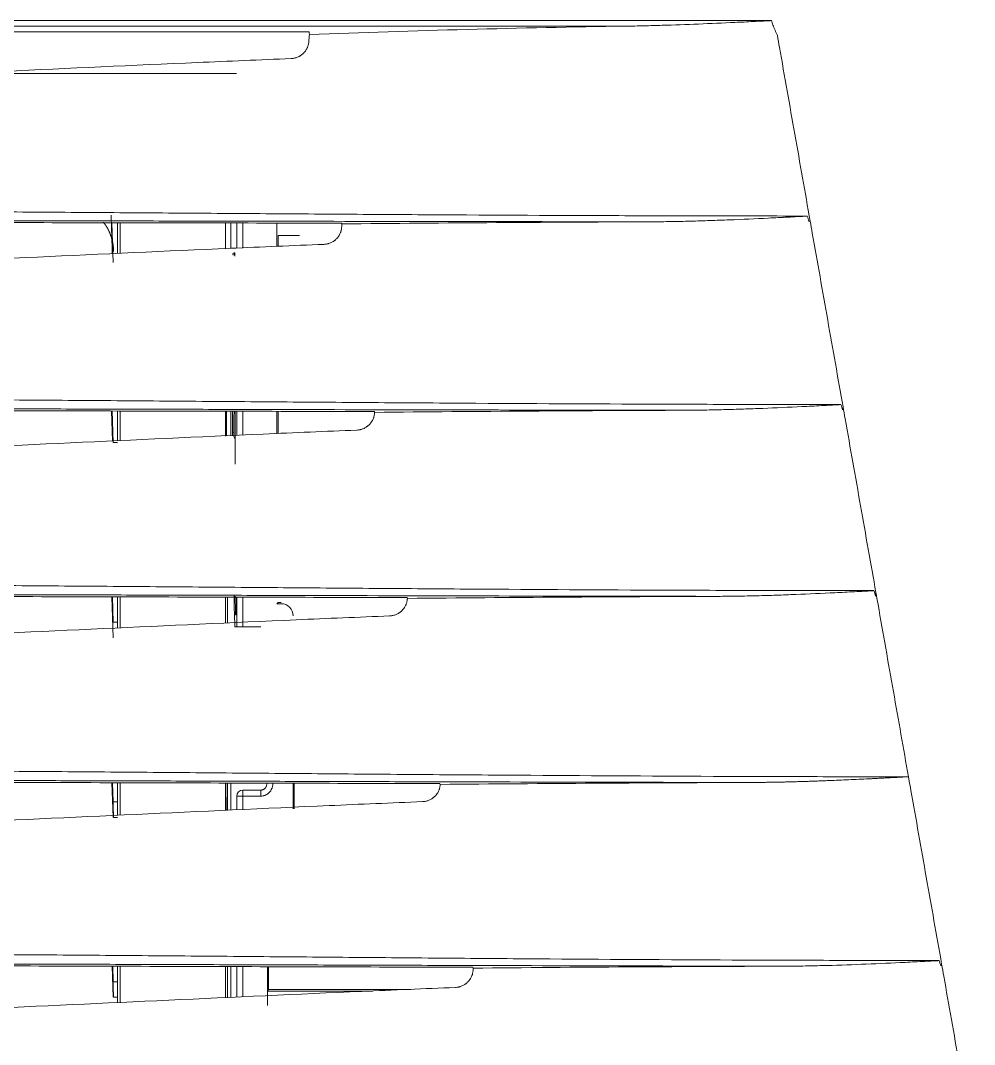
# Model space of a CAD drawing. Header units: inches. Extents: x 3778 to 56227, y -16914 to 35091.
# Drawn here: x 47542.5 to 47622.4, y -10890.2 to -10804.4 of the extents above; entities that cross this region are included whole.
import ezdxf

# ---------------------------------------------------------------- set-up
doc = ezdxf.new("R2010")
doc.units = ezdxf.units.IN
doc.header["$LTSCALE"] = 100
doc.header["$MEASUREMENT"] = 0
doc.layers.add('2-con', color=2, linetype='Continuous')
doc.layers.add('mark-B', color=2, linetype='Continuous', lineweight=20)

# ---------------------------------------------------------------- blocks, each defined once
blk = doc.blocks.new('무풍1way 일반')
at = {"layer": 'mark-B'}
for p, q in [((-434.092, -166.321), (-434.092, -163.068)), ((-434.092, -166.321), (-434.092, -163.068)), ((-432.025, -163.785), (-432.025, -166.327)), ((-432.025, -163.785), (-432.025, -166.327)), ((-431.523, -166.328), (-431.523, -163.763)), ((-431.523, -166.328), (-431.523, -163.763)), ((-431.019, -163.741), (-431.019, -166.331)), ((-431.019, -163.741), (-431.019, -166.331)), ((-430.74, -163.726), (-430.74, -166.33)), ((-430.74, -163.726), (-430.74, -166.33)), ((-430.593, -163.719), (-430.593, -166.33)), ((-421.772, -166.355), (-421.772, -163.327)), ((-421.553, -166.358), (-421.553, -163.317)), ((-421.553, -163.758), (-421.192, -163.758)), ((-421.087, -166.359), (-421.165, -163.757)), ((-434.185, -164.416), (-446.111, -164.416)), ((-434.185, -164.416), (-446.111, -164.416)), ((-437.572, -164.272), (-442.904, -164.272)), ((-437.572, -164.272), (-442.904, -164.272)), ((-434.113, -164.272), (-437.572, -164.272)), ((-434.113, -164.272), (-437.572, -164.272)), ((-434.185, -164.416), (-434.113, -164.272)), ((-434.185, -164.416), (-434.113, -164.272)), ((-434.185, -164.416), (-434.185, -166.321)), ((-434.185, -164.416), (-434.185, -166.321)), ((-421.553, -165.062), (-421.178, -165.062)), ((-421.139, -166.359), (-421.178, -165.062)), ((-421.772, -181.73), (-421.772, -179.011)), ((-421.553, -178.82), (-421.192, -178.82)), ((-421.553, -181.731), (-421.553, -179.003)), ((-421.077, -181.734), (-421.165, -178.819)), ((-436.341, -179.559), (-436.341, -181.693)), ((-436.341, -179.559), (-436.341, -181.693)), ((-436.249, -179.559), (-436.249, -181.693)), ((-436.249, -179.559), (-436.249, -181.693)), ((-432.025, -179.472), (-432.025, -180.616)), ((-432.025, -179.472), (-432.025, -180.616)), ((-431.523, -180.616), (-431.523, -179.45)), ((-431.523, -180.616), (-431.523, -179.45)), ((-431.019, -179.428), (-431.019, -181.707)), ((-431.019, -179.428), (-431.019, -181.707)), ((-430.74, -179.415), (-430.74, -181.708)), ((-430.74, -179.415), (-430.74, -181.708)), ((-430.604, -181.708), (-430.644, -179.411)), ((-430.604, -181.708), (-430.644, -179.411)), ((-430.593, -179.407), (-430.593, -181.707)), ((-421.553, -180.124), (-421.178, -180.124)), ((-421.13, -181.733), (-421.178, -180.124)), ((-432.025, -180.616), (-433.538, -180.616)), ((-432.025, -180.616), (-433.538, -180.616)), ((-431.523, -180.616), (-432.025, -180.616)), ((-431.523, -180.616), (-432.025, -180.616)), ((-433.538, -181.114), (-432.025, -181.114)), ((-433.538, -181.114), (-432.025, -181.114)), ((-421.062, -197.307), (-421.165, -193.881)), ((-421.772, -197.303), (-421.772, -194.7)), ((-421.553, -197.305), (-421.553, -194.69)), ((-433.538, -194.784), (-432.025, -194.784)), ((-433.538, -194.784), (-432.025, -194.784)), ((-431.523, -194.784), (-432.025, -194.784)), ((-432.025, -194.784), (-432.025, -197.28)), ((-431.523, -194.784), (-432.025, -194.784)), ((-432.025, -194.784), (-432.025, -197.28)), ((-431.523, -194.784), (-431.391, -194.784)), ((-431.523, -197.282), (-431.523, -194.784)), ((-431.523, -194.784), (-431.391, -194.784)), ((-431.523, -196.894), (-431.523, -194.784)), ((-430.74, -195.102), (-430.74, -197.283)), ((-430.74, -195.102), (-430.74, -197.283)), ((-430.593, -195.094), (-430.593, -197.283)), ((-421.553, -195.186), (-421.178, -195.186)), ((-421.114, -197.306), (-421.178, -195.186)), ((-431.439, -195.814), (-431.485, -195.814)), ((-431.439, -195.814), (-431.485, -195.814)), ((-434.896, -196.734), (-435.245, -196.734)), ((-434.896, -196.734), (-435.245, -196.734)), ((-435.245, -196.827), (-434.988, -196.827)), ((-435.245, -196.827), (-434.988, -196.827)), ((-434.988, -196.827), (-434.896, -196.734)), ((-434.988, -196.827), (-434.896, -196.734)), ((-431.392, -208.434), (-431.392, -212.858)), ((-431.392, -208.434), (-431.392, -212.858)), ((-434.988, -210.98), (-434.988, -212.85)), ((-434.988, -210.98), (-434.988, -212.85)), ((-434.896, -212.851), (-434.896, -210.976)), ((-434.896, -212.851), (-434.896, -210.976)), ((-432.025, -210.848), (-432.025, -212.857)), ((-432.025, -210.848), (-432.025, -212.857)), ((-431.523, -212.857), (-431.523, -210.825)), ((-431.523, -212.857), (-431.523, -210.825)), ((-431.403, -212.858), (-431.403, -210.819)), ((-431.403, -212.858), (-431.403, -210.819)), ((-431.16, -212.858), (-431.16, -210.808)), ((-431.16, -212.858), (-431.16, -210.808)), ((-431.019, -210.802), (-431.019, -212.857)), ((-431.019, -210.802), (-431.019, -212.857)), ((-430.68, -210.788), (-430.664, -212.859)), ((-430.68, -210.788), (-430.664, -212.859)), ((-430.596, -212.859), (-430.631, -210.785)), ((-430.596, -212.859), (-430.631, -210.785)), ((-430.593, -210.782), (-430.593, -212.857)), ((-421.772, -212.876), (-421.772, -210.387)), ((-421.553, -210.248), (-421.178, -210.248)), ((-421.553, -212.877), (-421.553, -210.377)), ((-421.099, -212.879), (-421.178, -210.248)), ((-421.046, -212.879), (-421.122, -210.359)), ((-431.249, -211.11), (-431.247, -211.067)), ((-431.249, -211.11), (-431.247, -211.067)), ((-421.077, -228.648), (-421.178, -225.31)), ((-431.357, -226.136), (-431.301, -226.138)), ((-431.357, -226.136), (-431.301, -226.138)), ((-431.019, -226.489), (-431.019, -228.632)), ((-431.019, -226.489), (-431.019, -228.632)), ((-430.593, -226.468), (-430.593, -228.632)), ((-421.772, -228.647), (-421.772, -226.074)), ((-421.553, -228.648), (-421.553, -226.065)), ((-434.988, -226.667), (-434.988, -227.57)), ((-434.988, -226.667), (-434.988, -227.57)), ((-434.896, -228.626), (-434.896, -226.663)), ((-434.896, -228.626), (-434.896, -226.663)), ((-432.025, -226.534), (-432.025, -228.63)), ((-432.025, -226.534), (-432.025, -228.63)), ((-431.523, -228.632), (-431.523, -226.512)), ((-431.523, -228.632), (-431.523, -226.512)), ((-434.988, -227.57), (-436.782, -227.57)), ((-434.988, -227.57), (-436.782, -227.57)), ((-237.754, -241.15), (-431.52, -241.15)), ((-237.754, -241.15), (-431.52, -241.15)), ((-464.101, -245.122), (464.101, -245.122)), ((-235.038, -244.655), (-437.6, -244.655)), ((476.318, -245.597), (-476.318, -245.597))]:
    blk.add_line(p, q, dxfattribs=at)
blk.add_arc((-431.749, -211.067), 0.502, 355.11295, 0, dxfattribs=at)
blk.add_arc((-431.749, -211.067), 0.502, 355.11295, 0, dxfattribs=at)
for centre, major_axis, ratio, start_param, end_param in [((-421.165, -163.758), (0, -1.506), 0.017455, 4.712389, 5.759587), ((-421.165, -178.82), (0, -1.506), 0.017455, 4.712389, 5.759587), ((-433.538, -180.616), (0, -0.502), 0.000394, 4.712389, 6.153043), ((-433.538, -180.616), (0, -0.502), 0.000394, 4.712389, 6.153043), ((-432.025, -180.616), (-0.498, -0.066), 0.991395, 1.439291, 3.007874), ((-432.025, -180.616), (0, -0.502), 0.000394, 4.712389, 6.153043), ((-432.025, -180.616), (-0.498, -0.066), 0.991395, 1.439291, 3.007874), ((-432.025, -180.616), (0, -0.502), 0.000394, 4.712389, 6.153043), ((-431.391, -200.117), (0, -5.333), 0.017455, 2.094397, 3.141593), ((-431.391, -200.117), (0, -5.333), 0.017455, 2.094397, 3.141593), ((-431.941, -195.814), (0, 0.502), 0.999848, 4.513439, 4.712389), ((-431.941, -195.814), (0, 0.502), 0.999848, 4.512039, 4.712389), ((-431.78, -210.805), (0.502, -0.011), 0.771631, 0.027441, 0.703995), ((-431.78, -210.805), (0.502, -0.011), 0.771631, 0.027441, 0.703995), ((-431.802, -226.138), (0.022, 0.502), 0.999847, 4.756101, 5.268599), ((-431.802, -226.138), (0.022, 0.502), 0.999847, 4.756101, 5.268599), ((-431.204, -223.568), (0, -2.51), 0.017455, 5.971743, 6.283173), ((-431.204, -223.568), (0, -2.51), 0.017455, 5.971743, 6.283173), ((-431.705, -226.079), (0, 0.502), 0.999847, 4.71202, 4.88781), ((-431.705, -226.079), (0, 0.502), 0.999847, 4.71202, 4.88781)]:
    blk.add_ellipse(centre, major_axis=major_axis, ratio=ratio, start_param=start_param, end_param=end_param, dxfattribs=at)
for points, knots in [([(-493.329, -150.966), (-492.899, -153.393), (-492.041, -158.246), (-491.183, -163.099), (-490.753, -165.526)], [0, 0, 0, 0, 0.5, 1, 1, 1, 1]), ([(-360.94, -161.509), (-366.372, -161.509), (-377.234, -161.635), (-393.482, -162.106), (-409.68, -162.765), (-425.847, -163.518), (-439.229, -164.14), (-447.234, -164.478), (-449.843, -164.583)], [0, 0, 0, 0, 0.182374, 0.364749, 0.547123, 0.729498, 0.911872, 1, 1, 1, 1]), ([(-451.32, -165.979), (-451.313, -165.888), (-451.297, -165.797), (-451.267, -165.686), (-451.26, -165.664), (-451.246, -165.62), (-451.239, -165.598), (-451.215, -165.533), (-451.178, -165.449), (-451.124, -165.348), (-451.087, -165.29), (-451.061, -165.251), (-451.048, -165.232), (-450.979, -165.138), (-450.917, -165.069), (-450.816, -164.974), (-450.764, -164.928), (-450.708, -164.886), (-450.67, -164.859), (-450.65, -164.846), (-450.552, -164.782), (-450.47, -164.739), (-450.342, -164.685), (-450.298, -164.669), (-450.231, -164.648), (-450.209, -164.641), (-450.163, -164.629), (-450.141, -164.624), (-450.027, -164.598), (-449.936, -164.586), (-449.843, -164.583)], [0, 0, 0, 0, 0.125, 0.125, 0.15625, 0.15625, 0.1875, 0.1875, 0.25, 0.3125, 0.34375, 0.34375, 0.375, 0.375, 0.5, 0.5, 0.5625, 0.59375, 0.59375, 0.625, 0.625, 0.75, 0.75, 0.8125, 0.8125, 0.84375, 0.84375, 0.875, 0.875, 1, 1, 1, 1]), ([(-490.37, -166.839), (-490.37, -166.839), (-490.369, -166.839), (-490.369, -166.838), (-490.369, -166.838), (-490.368, -166.838), (-490.368, -166.838), (-490.366, -166.837), (-490.365, -166.837), (-490.362, -166.836), (-490.36, -166.836), (-490.353, -166.835), (-490.349, -166.835), (-490.337, -166.833), (-490.328, -166.833), (-490.303, -166.831), (-490.286, -166.829), (-490.235, -166.826), (-490.201, -166.824), (-490.099, -166.818), (-490.031, -166.814), (-489.827, -166.803), (-489.691, -166.796), (-489.284, -166.774), (-489.012, -166.76), (-488.197, -166.717), (-487.653, -166.69), (-486.022, -166.611), (-484.935, -166.562), (-482.761, -166.476), (-481.673, -166.439), (-480.042, -166.398), (-479.498, -166.387), (-478.411, -166.37), (-477.867, -166.364), (-477.323, -166.362)], [0, 0, 0, 0, 0.000061, 0.000061, 0.000122, 0.000122, 0.000244, 0.000244, 0.000488, 0.000488, 0.000977, 0.000977, 0.001953, 0.001953, 0.003906, 0.003906, 0.007813, 0.007813, 0.015625, 0.015625, 0.03125, 0.03125, 0.0625, 0.0625, 0.125, 0.125, 0.25, 0.25, 0.5, 0.5, 0.75, 0.75, 0.875, 0.875, 1, 1, 1, 1]), ([(-451.336, -166.203), (-455.657, -166.241), (-459.982, -166.274), (-466.479, -166.314), (-468.646, -166.326), (-472.982, -166.346), (-475.152, -166.355), (-477.323, -166.362)], [0, 0, 0, 0, 0.5, 0.5, 0.75, 0.75, 1, 1, 1, 1]), ([(-477.323, -166.362), (-472.427, -166.369), (-467.533, -166.379), (-457.746, -166.403), (-452.853, -166.417), (-445.516, -166.439), (-443.07, -166.447), (-438.178, -166.463), (-435.732, -166.471), (-430.841, -166.487), (-425.95, -166.503), (-418.612, -166.526), (-411.274, -166.548), (-406.381, -166.561), (-401.488, -166.574), (-399.041, -166.58), (-394.147, -166.591), (-391.7, -166.596), (-384.358, -166.611), (-379.463, -166.618), (-372.12, -166.626), (-369.672, -166.628), (-364.775, -166.63), (-362.327, -166.631), (-359.878, -166.631)], [0, 0, 0, 0, 0.125, 0.125, 0.25, 0.25, 0.3125, 0.3125, 0.375, 0.375, 0.4375, 0.5, 0.5625, 0.625, 0.625, 0.6875, 0.6875, 0.75, 0.75, 0.875, 0.875, 0.9375, 0.9375, 1, 1, 1, 1]), ([(-451.316, -166.271), (-447.514, -166.281), (-443.713, -166.292), (-436.112, -166.315), (-432.311, -166.326), (-424.71, -166.349), (-420.909, -166.36), (-413.307, -166.382), (-409.505, -166.392), (-401.902, -166.411), (-398.1, -166.42), (-390.495, -166.436), (-386.692, -166.442), (-379.086, -166.453), (-375.282, -166.458), (-367.674, -166.464), (-363.87, -166.465), (-360.065, -166.465)], [0, 0, 0, 0, 0.125, 0.125, 0.25, 0.25, 0.375, 0.375, 0.5, 0.5, 0.625, 0.625, 0.75, 0.75, 0.875, 0.875, 1, 1, 1, 1]), ([(-490.576, -166.53), (-490.147, -168.957), (-489.288, -173.81), (-488.43, -178.663), (-488.001, -181.09)], [0, 0, 0, 0, 0.5, 1, 1, 1, 1]), ([(-359.878, -167.515), (-360.048, -167.515), (-360.218, -167.515), (-360.558, -167.515), (-361.068, -167.515), (-362.258, -167.515), (-364.639, -167.514), (-366.679, -167.512), (-370.758, -167.508), (-373.478, -167.503), (-381.637, -167.484), (-387.075, -167.466), (-395.232, -167.43), (-397.951, -167.417), (-403.388, -167.387), (-406.106, -167.371), (-411.543, -167.336), (-414.261, -167.317), (-419.696, -167.277), (-422.414, -167.256), (-427.849, -167.213), (-430.566, -167.19), (-436.001, -167.145), (-438.718, -167.121), (-444.153, -167.076), (-446.87, -167.053), (-452.305, -167.01), (-455.023, -166.99), (-463.176, -166.932), (-468.613, -166.9), (-476.77, -166.865), (-479.489, -166.856), (-484.929, -166.843), (-487.649, -166.84), (-490.37, -166.839)], [0, 0, 0, 0, 0.003906, 0.003906, 0.007813, 0.015625, 0.03125, 0.0625, 0.0625, 0.125, 0.125, 0.25, 0.25, 0.3125, 0.3125, 0.375, 0.375, 0.4375, 0.4375, 0.5, 0.5, 0.5625, 0.5625, 0.625, 0.625, 0.6875, 0.6875, 0.75, 0.75, 0.875, 0.875, 0.9375, 0.9375, 1, 1, 1, 1]), ([(-358.188, -177.073), (-363.621, -177.073), (-374.486, -177.199), (-390.736, -177.67), (-406.931, -178.329), (-423.094, -179.082), (-436.475, -179.704), (-444.479, -180.042), (-447.09, -180.147)], [0, 0, 0, 0, 0.182363, 0.364727, 0.54709, 0.729453, 0.911816, 1, 1, 1, 1]), ([(-448.568, -181.545), (-448.561, -181.453), (-448.546, -181.363), (-448.515, -181.251), (-448.509, -181.229), (-448.495, -181.185), (-448.487, -181.163), (-448.463, -181.099), (-448.427, -181.014), (-448.372, -180.913), (-448.335, -180.855), (-448.309, -180.816), (-448.296, -180.797), (-448.227, -180.703), (-448.165, -180.634), (-448.064, -180.538), (-448.012, -180.493), (-447.955, -180.451), (-447.917, -180.424), (-447.898, -180.41), (-447.8, -180.347), (-447.718, -180.303), (-447.589, -180.249), (-447.545, -180.233), (-447.479, -180.212), (-447.456, -180.205), (-447.411, -180.193), (-447.388, -180.188), (-447.274, -180.163), (-447.183, -180.151), (-447.09, -180.147)], [0, 0, 0, 0, 0.125, 0.125, 0.15625, 0.15625, 0.1875, 0.1875, 0.25, 0.3125, 0.34375, 0.34375, 0.375, 0.375, 0.5, 0.5, 0.5625, 0.59375, 0.59375, 0.625, 0.625, 0.75, 0.75, 0.8125, 0.8125, 0.84375, 0.84375, 0.875, 0.875, 1, 1, 1, 1]), ([(-433.538, -180.616), (-433.604, -180.616), (-433.67, -180.622), (-433.752, -180.639), (-433.768, -180.643), (-433.8, -180.651), (-433.848, -180.664), (-433.925, -180.692), (-433.984, -180.721), (-434.028, -180.744), (-434.042, -180.753), (-434.071, -180.77), (-434.085, -180.779), (-434.153, -180.825), (-434.204, -180.868), (-434.273, -180.938), (-434.295, -180.962), (-434.337, -181.014), (-434.356, -181.041), (-434.411, -181.123), (-434.441, -181.182), (-434.479, -181.273), (-434.49, -181.305), (-434.509, -181.368), (-434.517, -181.4), (-434.535, -181.497), (-434.542, -181.562), (-434.542, -181.629)], [0, 0, 0, 0, 0.125, 0.125, 0.15625, 0.15625, 0.1875, 0.25, 0.3125, 0.3125, 0.34375, 0.34375, 0.375, 0.375, 0.5, 0.5, 0.5625, 0.5625, 0.625, 0.625, 0.75, 0.75, 0.8125, 0.8125, 0.875, 0.875, 1, 1, 1, 1]), ([(-433.538, -180.616), (-433.604, -180.616), (-433.67, -180.622), (-433.752, -180.639), (-433.768, -180.643), (-433.8, -180.651), (-433.848, -180.664), (-433.925, -180.692), (-433.984, -180.721), (-434.028, -180.744), (-434.042, -180.753), (-434.071, -180.77), (-434.085, -180.779), (-434.153, -180.825), (-434.204, -180.868), (-434.273, -180.938), (-434.295, -180.962), (-434.337, -181.014), (-434.356, -181.041), (-434.411, -181.123), (-434.441, -181.182), (-434.479, -181.273), (-434.49, -181.305), (-434.509, -181.368), (-434.517, -181.4), (-434.535, -181.497), (-434.542, -181.562), (-434.542, -181.629)], [0, 0, 0, 0, 0.125, 0.125, 0.15625, 0.15625, 0.1875, 0.25, 0.3125, 0.3125, 0.34375, 0.34375, 0.375, 0.375, 0.5, 0.5, 0.5625, 0.5625, 0.625, 0.625, 0.75, 0.75, 0.8125, 0.8125, 0.875, 0.875, 1, 1, 1, 1]), ([(-487.798, -182.233), (-487.717, -182.229), (-487.556, -182.221), (-487.316, -182.208), (-487.079, -182.196), (-486.846, -182.183), (-486.615, -182.171), (-486.389, -182.16), (-486.165, -182.148), (-485.945, -182.137), (-485.728, -182.126), (-485.514, -182.115), (-485.304, -182.104), (-485.097, -182.094), (-484.893, -182.083), (-484.693, -182.073), (-484.271, -182.053), (-483.635, -182.022), (-482.795, -181.983), (-481.983, -181.948), (-481.315, -181.92), (-480.783, -181.899), (-480.379, -181.884), (-479.979, -181.87), (-479.585, -181.856), (-479.196, -181.844), (-478.811, -181.832), (-478.432, -181.821), (-478.057, -181.81), (-477.687, -181.801), (-477.323, -181.792), (-476.963, -181.785), (-476.608, -181.778), (-476.258, -181.772), (-475.913, -181.767), (-475.573, -181.763), (-475.238, -181.759), (-474.908, -181.757), (-474.689, -181.756), (-474.581, -181.755)], [0, 0, 0, 0, 0.018421, 0.036592, 0.054512, 0.072182, 0.089601, 0.106769, 0.123687, 0.140353, 0.15677, 0.172935, 0.18885, 0.204514, 0.219927, 0.23509, 0.250001, 0.315735, 0.379313, 0.440734, 0.5, 0.53095, 0.561526, 0.591729, 0.621559, 0.651016, 0.680099, 0.708809, 0.737145, 0.765109, 0.792699, 0.819916, 0.84676, 0.873232, 0.89933, 0.925056, 0.95041, 0.975391, 1, 1, 1, 1]), ([(-448.572, -181.593), (-452.895, -181.632), (-457.224, -181.665), (-463.726, -181.706), (-468.064, -181.73), (-472.407, -181.748), (-474.581, -181.755)], [0, 0, 0, 0, 0.5, 0.5, 0.75, 1, 1, 1, 1]), ([(-474.581, -181.755), (-469.686, -181.762), (-464.792, -181.771), (-455.007, -181.793), (-450.116, -181.806), (-442.779, -181.828), (-440.333, -181.835), (-435.443, -181.85), (-432.997, -181.857), (-428.106, -181.872), (-423.216, -181.887), (-415.879, -181.909), (-408.542, -181.93), (-403.65, -181.943), (-398.758, -181.955), (-396.312, -181.961), (-391.419, -181.971), (-388.972, -181.976), (-381.632, -181.99), (-376.738, -181.997), (-369.396, -182.004), (-366.949, -182.006), (-362.054, -182.008), (-359.606, -182.009), (-357.159, -182.009)], [0, 0, 0, 0, 0.125, 0.125, 0.25, 0.25, 0.3125, 0.3125, 0.375, 0.375, 0.4375, 0.5, 0.5625, 0.625, 0.625, 0.6875, 0.6875, 0.75, 0.75, 0.875, 0.875, 0.9375, 0.9375, 1, 1, 1, 1]), ([(-357.344, -181.844), (-361.146, -181.844), (-364.949, -181.842), (-372.552, -181.836), (-376.354, -181.832), (-383.956, -181.822), (-387.757, -181.815), (-395.358, -181.8), (-399.158, -181.792), (-406.758, -181.774), (-410.558, -181.764), (-418.157, -181.744), (-421.956, -181.733), (-429.554, -181.712), (-433.353, -181.701), (-440.952, -181.68), (-444.751, -181.67), (-448.551, -181.66)], [0, 0, 0, 0, 0.125, 0.125, 0.25, 0.25, 0.375, 0.375, 0.5, 0.5, 0.625, 0.625, 0.75, 0.75, 0.875, 0.875, 1, 1, 1, 1]), ([(-434.04, -181.629), (-434.04, -181.596), (-434.037, -181.563), (-434.027, -181.514), (-434.023, -181.498), (-434.014, -181.466), (-434.009, -181.45), (-433.99, -181.404), (-433.975, -181.374), (-433.949, -181.332), (-433.939, -181.319), (-433.918, -181.292), (-433.907, -181.28), (-433.873, -181.244), (-433.848, -181.222), (-433.807, -181.193), (-433.792, -181.184), (-433.763, -181.168), (-433.733, -181.153), (-433.702, -181.142), (-433.67, -181.132), (-433.654, -181.127), (-433.605, -181.117), (-433.571, -181.114), (-433.538, -181.114)], [0, 0, 0, 0, 0.125, 0.125, 0.1875, 0.1875, 0.25, 0.25, 0.375, 0.375, 0.4375, 0.4375, 0.5, 0.5, 0.625, 0.625, 0.6875, 0.6875, 0.75, 0.8125, 0.8125, 0.875, 0.875, 1, 1, 1, 1]), ([(-434.04, -181.629), (-434.04, -181.596), (-434.037, -181.563), (-434.027, -181.514), (-434.023, -181.498), (-434.014, -181.466), (-434.009, -181.45), (-433.99, -181.404), (-433.975, -181.374), (-433.949, -181.332), (-433.939, -181.319), (-433.918, -181.292), (-433.907, -181.28), (-433.873, -181.244), (-433.848, -181.222), (-433.807, -181.193), (-433.792, -181.184), (-433.763, -181.168), (-433.733, -181.153), (-433.702, -181.142), (-433.67, -181.132), (-433.654, -181.127), (-433.605, -181.117), (-433.571, -181.114), (-433.538, -181.114)], [0, 0, 0, 0, 0.125, 0.125, 0.1875, 0.1875, 0.25, 0.25, 0.375, 0.375, 0.4375, 0.4375, 0.5, 0.5, 0.625, 0.625, 0.6875, 0.6875, 0.75, 0.8125, 0.8125, 0.875, 0.875, 1, 1, 1, 1]), ([(-357.159, -182.892), (-357.499, -182.892), (-357.839, -182.892), (-358.52, -182.892), (-359.541, -182.892), (-361.924, -182.891), (-363.966, -182.889), (-368.05, -182.885), (-370.773, -182.88), (-378.941, -182.862), (-384.385, -182.844), (-392.551, -182.809), (-395.273, -182.796), (-400.716, -182.767), (-403.438, -182.751), (-408.88, -182.717), (-411.602, -182.699), (-417.043, -182.66), (-419.764, -182.639), (-425.205, -182.597), (-427.926, -182.575), (-433.367, -182.53), (-436.088, -182.507), (-441.529, -182.463), (-444.249, -182.441), (-449.691, -182.399), (-452.412, -182.379), (-460.575, -182.323), (-466.018, -182.292), (-474.184, -182.258), (-476.906, -182.249), (-480.99, -182.24), (-482.352, -182.238), (-484.394, -182.235), (-485.415, -182.234), (-486.607, -182.234), (-487.118, -182.234), (-487.458, -182.233), (-487.628, -182.233), (-487.798, -182.233)], [0, 0, 0, 0, 0.007813, 0.007813, 0.015625, 0.03125, 0.0625, 0.0625, 0.125, 0.125, 0.25, 0.25, 0.3125, 0.3125, 0.375, 0.375, 0.4375, 0.4375, 0.5, 0.5, 0.5625, 0.5625, 0.625, 0.625, 0.6875, 0.6875, 0.75, 0.75, 0.875, 0.875, 0.9375, 0.9375, 0.96875, 0.96875, 0.984375, 0.992187, 0.996094, 0.996094, 1, 1, 1, 1]), ([(-487.798, -182.233), (-487.377, -184.614), (-486.527, -189.42), (-485.677, -194.227), (-485.248, -196.654)], [0, 0, 0, 0, 0.495168, 1, 1, 1, 1]), ([(-355.435, -192.637), (-360.87, -192.637), (-371.739, -192.763), (-387.99, -193.234), (-404.183, -193.893), (-420.341, -194.646), (-433.72, -195.268), (-441.725, -195.606), (-444.337, -195.711)], [0, 0, 0, 0, 0.182352, 0.364704, 0.547056, 0.729408, 0.91176, 1, 1, 1, 1]), ([(-445.817, -197.111), (-445.81, -197.019), (-445.794, -196.929), (-445.758, -196.796), (-445.745, -196.753), (-445.72, -196.688), (-445.712, -196.666), (-445.694, -196.624), (-445.684, -196.603), (-445.634, -196.498), (-445.586, -196.419), (-445.504, -196.307), (-445.475, -196.271), (-445.429, -196.219), (-445.413, -196.202), (-445.38, -196.168), (-445.364, -196.152), (-445.279, -196.072), (-445.206, -196.014), (-445.109, -195.951), (-445.089, -195.939), (-445.049, -195.915), (-445.028, -195.903), (-444.966, -195.87), (-444.924, -195.85), (-444.795, -195.796), (-444.707, -195.768), (-444.57, -195.737), (-444.524, -195.729), (-444.431, -195.717), (-444.384, -195.713), (-444.337, -195.711)], [0, 0, 0, 0, 0.125, 0.125, 0.1875, 0.1875, 0.21875, 0.21875, 0.25, 0.25, 0.375, 0.375, 0.4375, 0.4375, 0.46875, 0.46875, 0.5, 0.5, 0.625, 0.625, 0.65625, 0.65625, 0.6875, 0.6875, 0.75, 0.75, 0.875, 0.875, 0.9375, 0.9375, 1, 1, 1, 1]), ([(-436.249, -195.73), (-436.249, -195.993), (-436.141, -196.255), (-435.769, -196.626), (-435.508, -196.734), (-435.245, -196.734)], [0, 0, 0, 0, 0.5, 0.5, 1, 1, 1, 1]), ([(-436.249, -195.73), (-436.249, -195.993), (-436.141, -196.255), (-435.769, -196.626), (-435.508, -196.734), (-435.245, -196.734)], [0, 0, 0, 0, 0.5, 0.5, 1, 1, 1, 1]), ([(-431.485, -195.814), (-431.486, -195.814), (-431.488, -195.821), (-431.491, -195.85), (-431.494, -195.881), (-431.495, -195.91), (-431.496, -195.92), (-431.497, -195.942), (-431.497, -195.954), (-431.499, -195.991), (-431.5, -196.019), (-431.502, -196.065), (-431.502, -196.081), (-431.503, -196.115), (-431.504, -196.132), (-431.505, -196.186), (-431.507, -196.263), (-431.508, -196.35), (-431.51, -196.441), (-431.511, -196.489), (-431.512, -196.553), (-431.512, -196.565), (-431.512, -196.591), (-431.513, -196.63), (-431.513, -196.67), (-431.514, -196.752), (-431.515, -196.863), (-431.516, -196.98), (-431.517, -197.07), (-431.517, -197.101), (-431.518, -197.158), (-431.518, -197.185), (-431.518, -197.212)], [0, 0, 0, 0, 0.077334, 0.154667, 0.232001, 0.232001, 0.270667, 0.270667, 0.309334, 0.309334, 0.386668, 0.386668, 0.425334, 0.425334, 0.464001, 0.464001, 0.541335, 0.618668, 0.618668, 0.696002, 0.696002, 0.715335, 0.715335, 0.734668, 0.773335, 0.773335, 0.850669, 0.928002, 0.928002, 0.966669, 0.966669, 1, 1, 1, 1]), ([(-431.485, -195.814), (-431.486, -195.814), (-431.488, -195.821), (-431.491, -195.85), (-431.494, -195.881), (-431.495, -195.91), (-431.496, -195.92), (-431.497, -195.942), (-431.497, -195.954), (-431.499, -195.991), (-431.5, -196.019), (-431.502, -196.065), (-431.502, -196.081), (-431.503, -196.115), (-431.504, -196.132), (-431.505, -196.186), (-431.507, -196.263), (-431.508, -196.35), (-431.51, -196.441), (-431.511, -196.489), (-431.512, -196.553), (-431.512, -196.565), (-431.512, -196.591), (-431.513, -196.63), (-431.513, -196.67), (-431.514, -196.752), (-431.515, -196.863), (-431.516, -196.98), (-431.517, -197.07), (-431.517, -197.101), (-431.518, -197.158), (-431.518, -197.185), (-431.518, -197.212)], [0, 0, 0, 0, 0.077334, 0.154667, 0.232001, 0.232001, 0.270667, 0.270667, 0.309334, 0.309334, 0.386668, 0.386668, 0.425334, 0.425334, 0.464001, 0.464001, 0.541335, 0.618668, 0.618668, 0.696002, 0.696002, 0.715335, 0.715335, 0.734668, 0.773335, 0.773335, 0.850669, 0.928002, 0.928002, 0.966669, 0.966669, 1, 1, 1, 1]), ([(-431.518, -197.215), (-431.516, -196.972), (-431.513, -196.541), (-431.503, -196.101), (-431.496, -195.926), (-431.493, -195.893), (-431.493, -195.893)], [0, 0, 0, 0, 0.334676, 0.680372, 0.910935, 1, 1, 1, 1]), ([(-431.518, -197.215), (-431.516, -196.972), (-431.513, -196.541), (-431.503, -196.101), (-431.496, -195.926), (-431.493, -195.893), (-431.493, -195.893)], [0, 0, 0, 0, 0.334676, 0.680372, 0.910935, 1, 1, 1, 1]), ([(-431.405, -197.371), (-431.405, -197.357), (-431.405, -197.343), (-431.405, -197.298), (-431.405, -197.266), (-431.406, -197.172), (-431.407, -197.049), (-431.408, -196.931), (-431.409, -196.844), (-431.409, -196.815), (-431.409, -196.758), (-431.41, -196.73), (-431.411, -196.648), (-431.412, -196.543), (-431.414, -196.446), (-431.415, -196.354), (-431.416, -196.31), (-431.417, -196.258), (-431.417, -196.248), (-431.418, -196.227), (-431.418, -196.198), (-431.419, -196.169), (-431.421, -196.115), (-431.423, -196.048), (-431.425, -195.993), (-431.426, -195.955), (-431.427, -195.943), (-431.428, -195.921), (-431.428, -195.911), (-431.43, -195.882), (-431.432, -195.85), (-431.435, -195.83), (-431.437, -195.817), (-431.438, -195.814), (-431.439, -195.814)], [0, 0, 0, 0, 0.015604, 0.015604, 0.052063, 0.052063, 0.124981, 0.1979, 0.1979, 0.234359, 0.234359, 0.270818, 0.270818, 0.343736, 0.416654, 0.416654, 0.489572, 0.489572, 0.507802, 0.507802, 0.526032, 0.562491, 0.562491, 0.635409, 0.708327, 0.708327, 0.744786, 0.744786, 0.781245, 0.781245, 0.854164, 0.927082, 0.927082, 1, 1, 1, 1]), ([(-431.405, -197.371), (-431.405, -197.357), (-431.405, -197.343), (-431.405, -197.298), (-431.405, -197.266), (-431.406, -197.172), (-431.407, -197.049), (-431.408, -196.931), (-431.409, -196.844), (-431.409, -196.815), (-431.409, -196.758), (-431.41, -196.73), (-431.411, -196.648), (-431.412, -196.543), (-431.414, -196.446), (-431.415, -196.354), (-431.416, -196.31), (-431.417, -196.258), (-431.417, -196.248), (-431.418, -196.227), (-431.418, -196.198), (-431.419, -196.169), (-431.421, -196.115), (-431.423, -196.048), (-431.425, -195.993), (-431.426, -195.955), (-431.427, -195.943), (-431.428, -195.921), (-431.428, -195.911), (-431.43, -195.882), (-431.432, -195.85), (-431.435, -195.83), (-431.437, -195.817), (-431.438, -195.814), (-431.439, -195.814)], [0, 0, 0, 0, 0.015604, 0.015604, 0.052063, 0.052063, 0.124981, 0.1979, 0.1979, 0.234359, 0.234359, 0.270818, 0.270818, 0.343736, 0.416654, 0.416654, 0.489572, 0.489572, 0.507802, 0.507802, 0.526032, 0.562491, 0.562491, 0.635409, 0.708327, 0.708327, 0.744786, 0.744786, 0.781245, 0.781245, 0.854164, 0.927082, 0.927082, 1, 1, 1, 1]), ([(-445.822, -197.18), (-450.144, -197.22), (-454.471, -197.255), (-460.97, -197.297), (-463.138, -197.31), (-467.476, -197.332), (-469.647, -197.341), (-471.819, -197.349)], [0, 0, 0, 0, 0.5, 0.5, 0.75, 0.75, 1, 1, 1, 1]), ([(-445.801, -197.247), (-442.001, -197.256), (-438.202, -197.265), (-430.602, -197.283), (-426.803, -197.293), (-419.204, -197.311), (-415.404, -197.321), (-407.805, -197.339), (-404.005, -197.347), (-396.405, -197.363), (-392.604, -197.37), (-385.003, -197.383), (-381.202, -197.389), (-373.6, -197.398), (-369.799, -197.401), (-362.195, -197.406), (-358.393, -197.408), (-354.591, -197.408)], [0, 0, 0, 0, 0.125, 0.125, 0.25, 0.25, 0.375, 0.375, 0.5, 0.5, 0.625, 0.625, 0.75, 0.75, 0.875, 0.875, 1, 1, 1, 1]), ([(-485.07, -197.658), (-484.641, -200.085), (-483.783, -204.938), (-482.924, -209.791), (-482.495, -212.218)], [0, 0, 0, 0, 0.5, 1, 1, 1, 1]), ([(-484.905, -197.828), (-484.905, -197.828), (-484.905, -197.828), (-484.904, -197.827), (-484.904, -197.827), (-484.903, -197.827), (-484.903, -197.827), (-484.901, -197.826), (-484.9, -197.826), (-484.897, -197.825), (-484.895, -197.825), (-484.888, -197.824), (-484.884, -197.824), (-484.871, -197.822), (-484.863, -197.822), (-484.837, -197.82), (-484.82, -197.819), (-484.769, -197.815), (-484.735, -197.813), (-484.633, -197.807), (-484.565, -197.804), (-484.361, -197.792), (-484.224, -197.785), (-483.815, -197.763), (-483.543, -197.749), (-482.725, -197.706), (-482.18, -197.679), (-480.544, -197.599), (-479.454, -197.55), (-477.818, -197.485), (-477.272, -197.465), (-476.182, -197.429), (-475.636, -197.413), (-474.546, -197.385), (-474, -197.373), (-472.91, -197.356), (-472.365, -197.35), (-471.819, -197.349)], [0, 0, 0, 0, 0.000061, 0.000061, 0.000122, 0.000122, 0.000244, 0.000244, 0.000488, 0.000488, 0.000977, 0.000977, 0.001953, 0.001953, 0.003906, 0.003906, 0.007813, 0.007813, 0.015625, 0.015625, 0.03125, 0.03125, 0.0625, 0.0625, 0.125, 0.125, 0.25, 0.25, 0.5, 0.5, 0.625, 0.625, 0.75, 0.75, 0.875, 0.875, 1, 1, 1, 1]), ([(-354.406, -198.456), (-354.746, -198.456), (-355.086, -198.456), (-355.766, -198.456), (-356.786, -198.456), (-359.166, -198.455), (-361.205, -198.453), (-365.285, -198.449), (-368.004, -198.445), (-376.163, -198.428), (-381.601, -198.411), (-389.758, -198.378), (-392.477, -198.366), (-397.914, -198.339), (-400.633, -198.324), (-406.07, -198.291), (-408.788, -198.274), (-414.225, -198.237), (-416.943, -198.217), (-422.379, -198.177), (-425.096, -198.155), (-430.532, -198.113), (-433.25, -198.091), (-438.686, -198.049), (-441.404, -198.028), (-446.84, -197.988), (-449.558, -197.968), (-457.712, -197.915), (-463.149, -197.884), (-471.306, -197.852), (-474.026, -197.844), (-479.465, -197.832), (-482.184, -197.828), (-484.905, -197.828)], [0, 0, 0, 0, 0.007812, 0.007812, 0.015625, 0.03125, 0.0625, 0.0625, 0.125, 0.125, 0.25, 0.25, 0.3125, 0.3125, 0.375, 0.375, 0.4375, 0.4375, 0.5, 0.5, 0.5625, 0.5625, 0.625, 0.625, 0.6875, 0.6875, 0.75, 0.75, 0.875, 0.875, 0.9375, 0.9375, 1, 1, 1, 1]), ([(-471.819, -197.349), (-466.925, -197.354), (-462.032, -197.362), (-452.248, -197.382), (-447.357, -197.394), (-440.02, -197.413), (-437.574, -197.419), (-432.684, -197.433), (-430.238, -197.439), (-425.348, -197.453), (-420.457, -197.466), (-413.121, -197.485), (-405.784, -197.504), (-400.892, -197.515), (-393.554, -197.531), (-388.661, -197.54), (-378.875, -197.556), (-373.982, -197.562), (-366.642, -197.569), (-364.195, -197.57), (-359.3, -197.573), (-356.853, -197.573), (-354.406, -197.573)], [0, 0, 0, 0, 0.125, 0.125, 0.25, 0.25, 0.3125, 0.3125, 0.375, 0.375, 0.4375, 0.5, 0.5625, 0.625, 0.625, 0.75, 0.75, 0.875, 0.875, 0.9375, 0.9375, 1, 1, 1, 1]), ([(-352.682, -208.201), (-358.119, -208.201), (-368.991, -208.327), (-385.244, -208.798), (-401.435, -209.458), (-417.589, -210.21), (-430.965, -210.832), (-438.971, -211.17), (-441.585, -211.275)], [0, 0, 0, 0, 0.182341, 0.364682, 0.547023, 0.729364, 0.911705, 1, 1, 1, 1]), ([(-431.299, -212.853), (-431.299, -212.821), (-431.299, -212.79), (-431.298, -212.632), (-431.298, -212.508), (-431.296, -212.264), (-431.296, -212.145), (-431.294, -211.968), (-431.294, -211.909), (-431.293, -211.795), (-431.292, -211.738), (-431.29, -211.573), (-431.289, -211.466), (-431.286, -211.262), (-431.285, -211.164), (-431.283, -211.047), (-431.282, -211.024), (-431.282, -210.978), (-431.281, -210.956), (-431.28, -210.889), (-431.279, -210.846), (-431.278, -210.805)], [0, 0, 0, 0, 0.039731, 0.039731, 0.199776, 0.199776, 0.359821, 0.359821, 0.439843, 0.439843, 0.519865, 0.519865, 0.67991, 0.67991, 0.839955, 0.839955, 0.879966, 0.879966, 0.919978, 0.919978, 1, 1, 1, 1]), ([(-431.299, -212.853), (-431.299, -212.821), (-431.299, -212.79), (-431.298, -212.632), (-431.298, -212.508), (-431.296, -212.264), (-431.296, -212.145), (-431.294, -211.968), (-431.294, -211.909), (-431.293, -211.795), (-431.292, -211.738), (-431.29, -211.573), (-431.289, -211.466), (-431.286, -211.262), (-431.285, -211.164), (-431.283, -211.047), (-431.282, -211.024), (-431.282, -210.978), (-431.281, -210.956), (-431.28, -210.889), (-431.279, -210.846), (-431.278, -210.805)], [0, 0, 0, 0, 0.039731, 0.039731, 0.199776, 0.199776, 0.359821, 0.359821, 0.439843, 0.439843, 0.519865, 0.519865, 0.67991, 0.67991, 0.839955, 0.839955, 0.879966, 0.879966, 0.919978, 0.919978, 1, 1, 1, 1]), ([(-443.065, -212.676), (-443.058, -212.584), (-443.043, -212.493), (-443.012, -212.382), (-443.006, -212.359), (-442.991, -212.315), (-442.984, -212.294), (-442.96, -212.229), (-442.923, -212.144), (-442.869, -212.043), (-442.831, -211.984), (-442.806, -211.946), (-442.792, -211.926), (-442.723, -211.832), (-442.661, -211.763), (-442.56, -211.667), (-442.507, -211.622), (-442.451, -211.58), (-442.413, -211.552), (-442.393, -211.539), (-442.295, -211.475), (-442.213, -211.432), (-442.084, -211.378), (-442.04, -211.362), (-441.973, -211.341), (-441.951, -211.334), (-441.905, -211.322), (-441.883, -211.316), (-441.769, -211.291), (-441.677, -211.279), (-441.585, -211.275)], [0, 0, 0, 0, 0.125, 0.125, 0.15625, 0.15625, 0.1875, 0.1875, 0.25, 0.3125, 0.34375, 0.34375, 0.375, 0.375, 0.5, 0.5, 0.5625, 0.59375, 0.59375, 0.625, 0.625, 0.75, 0.75, 0.8125, 0.8125, 0.84375, 0.84375, 0.875, 0.875, 1, 1, 1, 1]), ([(-469.057, -212.94), (-466.885, -212.932), (-464.715, -212.923), (-460.379, -212.9), (-458.212, -212.887), (-451.716, -212.843), (-447.391, -212.808), (-443.072, -212.766)], [0, 0, 0, 0, 0.25, 0.25, 0.5, 0.5, 1, 1, 1, 1]), ([(-482.318, -213.222), (-481.888, -215.649), (-481.03, -220.502), (-480.172, -225.355), (-479.742, -227.782)], [0, 0, 0, 0, 0.5, 1, 1, 1, 1]), ([(-482.143, -213.421), (-482.143, -213.421), (-482.143, -213.421), (-482.143, -213.421), (-482.143, -213.42), (-482.142, -213.42), (-482.141, -213.42), (-482.14, -213.42), (-482.139, -213.419), (-482.136, -213.419), (-482.133, -213.418), (-482.127, -213.418), (-482.123, -213.417), (-482.11, -213.416), (-482.102, -213.415), (-482.076, -213.413), (-482.059, -213.412), (-482.008, -213.409), (-481.974, -213.406), (-481.872, -213.401), (-481.804, -213.397), (-481.599, -213.385), (-481.463, -213.378), (-481.054, -213.356), (-480.781, -213.342), (-479.963, -213.3), (-479.418, -213.272), (-477.782, -213.192), (-476.692, -213.143), (-475.056, -213.078), (-474.51, -213.058), (-473.419, -213.021), (-472.874, -213.005), (-471.783, -212.977), (-471.238, -212.966), (-470.148, -212.948), (-469.602, -212.942), (-469.057, -212.94)], [0, 0, 0, 0, 0.000061, 0.000061, 0.000122, 0.000122, 0.000244, 0.000244, 0.000488, 0.000488, 0.000977, 0.000977, 0.001953, 0.001953, 0.003906, 0.003906, 0.007813, 0.007813, 0.015625, 0.015625, 0.03125, 0.03125, 0.0625, 0.0625, 0.125, 0.125, 0.25, 0.25, 0.5, 0.5, 0.625, 0.625, 0.75, 0.75, 0.875, 0.875, 1, 1, 1, 1]), ([(-351.653, -214.02), (-351.993, -214.02), (-352.333, -214.02), (-353.013, -214.02), (-354.033, -214.02), (-356.412, -214.019), (-358.451, -214.018), (-362.53, -214.014), (-365.25, -214.01), (-373.407, -213.994), (-378.845, -213.978), (-387.001, -213.947), (-389.72, -213.935), (-395.157, -213.91), (-397.875, -213.895), (-403.312, -213.865), (-406.03, -213.848), (-411.467, -213.813), (-414.185, -213.794), (-419.621, -213.755), (-422.339, -213.735), (-427.774, -213.694), (-430.492, -213.674), (-435.928, -213.633), (-438.646, -213.613), (-444.082, -213.574), (-446.8, -213.556), (-454.954, -213.504), (-460.391, -213.475), (-468.547, -213.444), (-471.266, -213.436), (-476.704, -213.425), (-479.424, -213.422), (-482.143, -213.421)], [0, 0, 0, 0, 0.007812, 0.007812, 0.015625, 0.03125, 0.0625, 0.0625, 0.125, 0.125, 0.25, 0.25, 0.3125, 0.3125, 0.375, 0.375, 0.4375, 0.4375, 0.5, 0.5, 0.5625, 0.5625, 0.625, 0.625, 0.6875, 0.6875, 0.75, 0.75, 0.875, 0.875, 0.9375, 0.9375, 1, 1, 1, 1]), ([(-469.057, -212.94), (-464.164, -212.945), (-459.271, -212.953), (-449.488, -212.97), (-444.597, -212.981), (-437.26, -212.997), (-434.815, -213.003), (-429.924, -213.015), (-427.479, -213.021), (-422.588, -213.032), (-417.698, -213.044), (-410.361, -213.061), (-403.025, -213.077), (-398.133, -213.087), (-390.795, -213.101), (-385.903, -213.109), (-376.119, -213.122), (-368.78, -213.13), (-361.44, -213.135), (-356.547, -213.137), (-354.1, -213.137), (-351.653, -213.137)], [0, 0, 0, 0, 0.125, 0.125, 0.25, 0.25, 0.3125, 0.3125, 0.375, 0.375, 0.4375, 0.5, 0.5625, 0.625, 0.625, 0.75, 0.75, 0.875, 0.9375, 0.9375, 1, 1, 1, 1]), ([(-443.051, -212.834), (-439.251, -212.841), (-435.451, -212.849), (-427.851, -212.865), (-424.051, -212.873), (-416.452, -212.889), (-412.652, -212.897), (-405.052, -212.913), (-401.252, -212.92), (-393.651, -212.933), (-389.851, -212.94), (-382.249, -212.951), (-378.448, -212.955), (-370.846, -212.963), (-367.045, -212.966), (-359.442, -212.97), (-355.64, -212.972), (-351.838, -212.972)], [0, 0, 0, 0, 0.125, 0.125, 0.25, 0.25, 0.375, 0.375, 0.5, 0.5, 0.625, 0.625, 0.75, 0.75, 0.875, 0.875, 1, 1, 1, 1]), ([(-349.929, -223.765), (-355.368, -223.765), (-366.243, -223.891), (-382.498, -224.362), (-398.687, -225.022), (-414.836, -225.774), (-428.21, -226.397), (-436.216, -226.735), (-438.832, -226.839)], [0, 0, 0, 0, 0.18233, 0.36466, 0.546989, 0.729319, 0.911649, 1, 1, 1, 1]), ([(-431.366, -226.057), (-431.366, -226.057), (-431.366, -226.05), (-431.37, -226), (-431.373, -225.911), (-431.375, -225.839)], [0, 0, 0, 0, 0.100726, 0.451171, 1, 1, 1, 1]), ([(-431.366, -226.057), (-431.366, -226.057), (-431.366, -226.05), (-431.37, -226), (-431.373, -225.911), (-431.375, -225.839)], [0, 0, 0, 0, 0.100726, 0.45117, 1, 1, 1, 1]), ([(-431.372, -225.943), (-431.372, -225.957), (-431.371, -225.969), (-431.37, -225.994), (-431.37, -226.006), (-431.369, -226.028), (-431.368, -226.039), (-431.366, -226.067), (-431.364, -226.1), (-431.362, -226.119), (-431.36, -226.133), (-431.358, -226.136), (-431.357, -226.136)], [0, 0, 0, 0, 0.106393, 0.106393, 0.218094, 0.218094, 0.329795, 0.329795, 0.553196, 0.776598, 0.776598, 1, 1, 1, 1]), ([(-431.372, -225.943), (-431.372, -225.957), (-431.371, -225.969), (-431.37, -225.994), (-431.37, -226.006), (-431.369, -226.028), (-431.368, -226.039), (-431.366, -226.067), (-431.364, -226.1), (-431.362, -226.119), (-431.36, -226.133), (-431.358, -226.136), (-431.357, -226.136)], [0, 0, 0, 0, 0.106393, 0.106393, 0.218094, 0.218094, 0.329795, 0.329795, 0.553196, 0.776598, 0.776598, 1, 1, 1, 1]), ([(-431.301, -226.138), (-431.299, -226.139), (-431.298, -226.135), (-431.296, -226.122), (-431.294, -226.107), (-431.292, -226.085), (-431.292, -226.076)], [0, 0, 0, 0, 0.392232, 0.392232, 0.784464, 1, 1, 1, 1]), ([(-431.301, -226.138), (-431.299, -226.139), (-431.298, -226.135), (-431.296, -226.122), (-431.294, -226.107), (-431.292, -226.085), (-431.292, -226.076)], [0, 0, 0, 0, 0.392232, 0.392232, 0.784464, 1, 1, 1, 1]), ([(-431.213, -225.993), (-431.213, -225.993), (-431.214, -225.991), (-431.215, -225.978), (-431.217, -225.938), (-431.217, -225.927)], [0, 0, 0, 0, 0.096407, 0.769494, 1, 1, 1, 1]), ([(-431.213, -225.993), (-431.213, -225.993), (-431.214, -225.991), (-431.215, -225.978), (-431.217, -225.938), (-431.217, -225.927)], [0, 0, 0, 0, 0.096407, 0.769494, 1, 1, 1, 1]), ([(-421.211, -226.228), (-421.211, -226.238), (-421.211, -226.259), (-421.21, -226.29), (-421.21, -226.321), (-421.209, -226.352), (-421.208, -226.383), (-421.207, -226.414), (-421.205, -226.445), (-421.203, -226.475), (-421.201, -226.506), (-421.199, -226.537), (-421.197, -226.567), (-421.194, -226.598), (-421.191, -226.628), (-421.188, -226.659), (-421.184, -226.689), (-421.181, -226.719), (-421.177, -226.75), (-421.173, -226.78), (-421.169, -226.81), (-421.164, -226.84), (-421.159, -226.87), (-421.154, -226.9), (-421.149, -226.93), (-421.144, -226.96), (-421.138, -226.99), (-421.132, -227.019), (-421.126, -227.049), (-421.12, -227.078), (-421.114, -227.108), (-421.107, -227.137), (-421.1, -227.167), (-421.093, -227.196), (-421.085, -227.225), (-421.078, -227.254), (-421.07, -227.283), (-421.062, -227.312), (-421.054, -227.34), (-421.046, -227.369), (-421.037, -227.398), (-421.028, -227.426), (-421.019, -227.454), (-421.01, -227.483), (-421.001, -227.511), (-420.991, -227.539), (-420.981, -227.567), (-420.971, -227.595), (-420.961, -227.623), (-420.951, -227.65), (-420.94, -227.678), (-420.93, -227.705), (-420.919, -227.733), (-420.907, -227.76), (-420.896, -227.787), (-420.885, -227.814), (-420.873, -227.841), (-420.861, -227.868), (-420.849, -227.895), (-420.837, -227.921), (-420.824, -227.948), (-420.812, -227.974), (-420.799, -228), (-420.786, -228.026), (-420.773, -228.052), (-420.76, -228.078), (-420.746, -228.104), (-420.732, -228.129), (-420.719, -228.155), (-420.705, -228.18), (-420.69, -228.205), (-420.676, -228.23), (-420.662, -228.255), (-420.647, -228.28), (-420.632, -228.305), (-420.617, -228.329), (-420.602, -228.354), (-420.587, -228.378), (-420.571, -228.402), (-420.556, -228.426), (-420.54, -228.45), (-420.524, -228.474), (-420.508, -228.497), (-420.492, -228.521), (-420.475, -228.544), (-420.459, -228.567), (-420.442, -228.59), (-420.425, -228.613), (-420.408, -228.636), (-420.391, -228.659), (-420.378, -228.676), (-420.37, -228.686), (-420.368, -228.689)], [0, 0, 0, 0, 0.01171, 0.023408, 0.035094, 0.046768, 0.05843, 0.07008, 0.081718, 0.093345, 0.104959, 0.116561, 0.128152, 0.139731, 0.151298, 0.162853, 0.174396, 0.185927, 0.197446, 0.208954, 0.220449, 0.231933, 0.243405, 0.254866, 0.266314, 0.27775, 0.289175, 0.300588, 0.311989, 0.323379, 0.334756, 0.346122, 0.357476, 0.368818, 0.380149, 0.391468, 0.402775, 0.41407, 0.425354, 0.436625, 0.447886, 0.459134, 0.470371, 0.481596, 0.492809, 0.504011, 0.515201, 0.52638, 0.537546, 0.548701, 0.559845, 0.570977, 0.582097, 0.593205, 0.604302, 0.615388, 0.626461, 0.637524, 0.648574, 0.659613, 0.670641, 0.681657, 0.692661, 0.703654, 0.714635, 0.725605, 0.736563, 0.747509, 0.758445, 0.769368, 0.78028, 0.791181, 0.80207, 0.812948, 0.823814, 0.834669, 0.845513, 0.856345, 0.867165, 0.877974, 0.888772, 0.899558, 0.910333, 0.921097, 0.931849, 0.942589, 0.953319, 0.964037, 0.974743, 0.985439, 0.996123, 1, 1, 1, 1]), ([(-440.314, -228.241), (-440.307, -228.149), (-440.291, -228.059), (-440.261, -227.947), (-440.254, -227.925), (-440.24, -227.881), (-440.232, -227.859), (-440.208, -227.794), (-440.172, -227.709), (-440.117, -227.608), (-440.079, -227.549), (-440.054, -227.51), (-440.04, -227.491), (-439.971, -227.397), (-439.909, -227.327), (-439.808, -227.232), (-439.755, -227.186), (-439.699, -227.144), (-439.66, -227.117), (-439.641, -227.104), (-439.542, -227.04), (-439.46, -226.996), (-439.331, -226.942), (-439.288, -226.926), (-439.221, -226.905), (-439.198, -226.898), (-439.153, -226.886), (-439.13, -226.88), (-439.016, -226.855), (-438.924, -226.843), (-438.832, -226.839)], [0, 0, 0, 0, 0.125, 0.125, 0.15625, 0.15625, 0.1875, 0.1875, 0.25, 0.3125, 0.34375, 0.34375, 0.375, 0.375, 0.5, 0.5, 0.5625, 0.59375, 0.59375, 0.625, 0.625, 0.75, 0.75, 0.8125, 0.8125, 0.84375, 0.84375, 0.875, 0.875, 1, 1, 1, 1]), ([(-479.565, -228.786), (-479.136, -231.213), (-478.277, -236.066), (-477.419, -240.919), (-476.99, -243.346)], [0, 0, 0, 0, 0.5, 1, 1, 1, 1]), ([(-479.324, -229.215), (-479.324, -229.215), (-479.324, -229.215), (-479.323, -229.214), (-479.323, -229.214), (-479.322, -229.214), (-479.322, -229.214), (-479.32, -229.213), (-479.319, -229.213), (-479.316, -229.212), (-479.314, -229.212), (-479.308, -229.211), (-479.303, -229.21), (-479.291, -229.209), (-479.282, -229.208), (-479.257, -229.206), (-479.24, -229.205), (-479.189, -229.201), (-479.155, -229.199), (-479.053, -229.193), (-478.985, -229.189), (-478.781, -229.178), (-478.645, -229.171), (-478.237, -229.149), (-477.966, -229.135), (-477.15, -229.092), (-476.606, -229.065), (-474.975, -228.985), (-473.887, -228.935), (-472.256, -228.87), (-471.712, -228.85), (-470.625, -228.814), (-470.081, -228.797), (-468.993, -228.769), (-468.449, -228.758), (-467.362, -228.74), (-466.818, -228.734), (-466.275, -228.732)], [0, 0, 0, 0, 0.000061, 0.000061, 0.000122, 0.000122, 0.000244, 0.000244, 0.000488, 0.000488, 0.000977, 0.000977, 0.001953, 0.001953, 0.003906, 0.003906, 0.007813, 0.007813, 0.015625, 0.015625, 0.03125, 0.03125, 0.0625, 0.0625, 0.125, 0.125, 0.25, 0.25, 0.5, 0.5, 0.625, 0.625, 0.75, 0.75, 0.875, 0.875, 1, 1, 1, 1]), ([(-440.337, -228.55), (-444.646, -228.593), (-448.961, -228.63), (-455.445, -228.676), (-457.608, -228.69), (-461.939, -228.714), (-464.106, -228.724), (-466.275, -228.732)], [0, 0, 0, 0, 0.5, 0.5, 0.75, 0.75, 1, 1, 1, 1]), ([(-466.275, -228.732), (-461.382, -228.736), (-456.49, -228.742), (-446.706, -228.757), (-441.814, -228.765), (-434.477, -228.779), (-432.032, -228.783), (-427.141, -228.793), (-424.695, -228.797), (-419.804, -228.807), (-414.913, -228.816), (-407.575, -228.83), (-400.238, -228.842), (-395.346, -228.85), (-388.008, -228.86), (-383.116, -228.866), (-373.331, -228.876), (-368.439, -228.88), (-361.1, -228.884), (-358.653, -228.885), (-353.76, -228.887), (-351.314, -228.887), (-348.867, -228.887)], [0, 0, 0, 0, 0.125, 0.125, 0.25, 0.25, 0.3125, 0.3125, 0.375, 0.375, 0.4375, 0.5, 0.5625, 0.625, 0.625, 0.75, 0.75, 0.875, 0.875, 0.9375, 0.9375, 1, 1, 1, 1]), ([(-440.316, -228.618), (-436.514, -228.623), (-432.711, -228.63), (-425.107, -228.642), (-421.305, -228.648), (-413.7, -228.661), (-409.898, -228.667), (-402.293, -228.679), (-398.491, -228.684), (-390.886, -228.694), (-387.083, -228.699), (-379.477, -228.707), (-375.675, -228.71), (-368.069, -228.715), (-364.266, -228.718), (-356.66, -228.72), (-352.856, -228.721), (-349.053, -228.721)], [0, 0, 0, 0, 0.125, 0.125, 0.25, 0.25, 0.375, 0.375, 0.5, 0.5, 0.625, 0.625, 0.75, 0.75, 0.875, 0.875, 1, 1, 1, 1]), ([(-348.867, -229.771), (-349.547, -229.771), (-350.226, -229.771), (-351.586, -229.771), (-353.624, -229.77), (-355.663, -229.769), (-359.74, -229.765), (-362.459, -229.762), (-370.613, -229.748), (-376.05, -229.734), (-384.204, -229.706), (-386.922, -229.695), (-392.357, -229.672), (-395.075, -229.659), (-400.511, -229.631), (-403.229, -229.615), (-408.664, -229.583), (-411.381, -229.565), (-416.816, -229.529), (-419.534, -229.51), (-424.969, -229.472), (-427.686, -229.453), (-433.121, -229.414), (-435.838, -229.395), (-441.273, -229.359), (-443.991, -229.342), (-452.143, -229.293), (-457.578, -229.266), (-465.732, -229.237), (-468.45, -229.229), (-473.887, -229.218), (-476.605, -229.215), (-479.324, -229.215)], [0, 0, 0, 0, 0.015625, 0.015625, 0.03125, 0.0625, 0.0625, 0.125, 0.125, 0.25, 0.25, 0.3125, 0.3125, 0.375, 0.375, 0.4375, 0.4375, 0.5, 0.5, 0.5625, 0.5625, 0.625, 0.625, 0.6875, 0.6875, 0.75, 0.75, 0.875, 0.875, 0.9375, 0.9375, 1, 1, 1, 1]), ([(-347.177, -239.329), (-352.617, -239.329), (-363.496, -239.455), (-379.752, -239.927), (-395.939, -240.586), (-412.083, -241.338), (-425.456, -241.961), (-433.462, -242.299), (-436.079, -242.404)], [0, 0, 0, 0, 0.182319, 0.364638, 0.546957, 0.729276, 0.911595, 1, 1, 1, 1]), ([(-437.562, -243.807), (-437.555, -243.715), (-437.539, -243.625), (-437.504, -243.492), (-437.489, -243.448), (-437.465, -243.383), (-437.457, -243.362), (-437.438, -243.319), (-437.429, -243.297), (-437.378, -243.193), (-437.331, -243.114), (-437.248, -243.002), (-437.219, -242.965), (-437.173, -242.913), (-437.157, -242.895), (-437.124, -242.862), (-437.107, -242.845), (-437.023, -242.765), (-436.949, -242.708), (-436.852, -242.644), (-436.832, -242.632), (-436.791, -242.608), (-436.771, -242.596), (-436.708, -242.563), (-436.666, -242.543), (-436.537, -242.489), (-436.448, -242.461), (-436.312, -242.43), (-436.265, -242.422), (-436.172, -242.409), (-436.126, -242.406), (-436.079, -242.404)], [0, 0, 0, 0, 0.125, 0.125, 0.1875, 0.1875, 0.21875, 0.21875, 0.25, 0.25, 0.375, 0.375, 0.4375, 0.4375, 0.46875, 0.46875, 0.5, 0.5, 0.625, 0.625, 0.65625, 0.65625, 0.6875, 0.6875, 0.75, 0.75, 0.875, 0.875, 0.9375, 0.9375, 1, 1, 1, 1]), ([(-437.609, -244.426), (-442.009, -244.586), (-446.416, -244.728), (-455.245, -244.964), (-459.668, -245.058), (-464.101, -245.122)], [0, 0, 0, 0, 0.5, 0.5, 1, 1, 1, 1]), ([(-476.318, -245.597), (-476.318, -245.597), (-476.318, -245.597), (-476.318, -245.596), (-476.318, -245.596), (-476.317, -245.596), (-476.317, -245.596), (-476.315, -245.595), (-476.314, -245.595), (-476.311, -245.594), (-476.309, -245.594), (-476.303, -245.592), (-476.3, -245.592), (-476.288, -245.59), (-476.28, -245.59), (-476.256, -245.587), (-476.24, -245.586), (-476.192, -245.582), (-476.161, -245.58), (-476.065, -245.574), (-476.002, -245.571), (-475.811, -245.56), (-475.683, -245.553), (-475.302, -245.533), (-475.047, -245.52), (-474.283, -245.482), (-473.774, -245.457), (-472.246, -245.385), (-471.228, -245.34), (-469.192, -245.258), (-468.174, -245.221), (-466.647, -245.176), (-466.138, -245.162), (-465.12, -245.139), (-464.61, -245.129), (-464.101, -245.122)], [0, 0, 0, 0, 0.000061, 0.000061, 0.000122, 0.000122, 0.000244, 0.000244, 0.000488, 0.000488, 0.000977, 0.000977, 0.001953, 0.001953, 0.003906, 0.003906, 0.007813, 0.007813, 0.015625, 0.015625, 0.03125, 0.03125, 0.0625, 0.0625, 0.125, 0.125, 0.25, 0.25, 0.5, 0.5, 0.75, 0.75, 0.875, 0.875, 1, 1, 1, 1])]:
    blk.add_open_spline(points, degree=3, knots=knots, dxfattribs=at)
for points, degree in [([(-490.753, -165.526), (-490.694, -165.861), (-490.635, -166.195), (-490.576, -166.53)], 3), ([(-490.502, -166.385), (-490.526, -166.433), (-490.551, -166.482), (-490.575, -166.53)], 3), ([(-490.37, -166.839), (-490.414, -166.688), (-490.458, -166.536), (-490.502, -166.385)], 3), ([(-451.336, -166.203), (-451.331, -166.129), (-451.325, -166.054), (-451.32, -165.979)], 3), ([(-451.316, -166.271), (-451.323, -166.248), (-451.33, -166.226), (-451.336, -166.203)], 3), ([(-488.001, -181.09), (-487.941, -181.425), (-487.882, -181.759), (-487.823, -182.094)], 3), ([(-448.572, -181.593), (-448.571, -181.577), (-448.569, -181.561), (-448.568, -181.545)], 3), ([(-448.551, -181.66), (-448.558, -181.638), (-448.565, -181.616), (-448.572, -181.593)], 3), ([(-487.823, -182.094), (-487.815, -182.14), (-487.807, -182.187), (-487.798, -182.233)], 3), ([(-485.248, -196.654), (-485.189, -196.989), (-485.129, -197.323), (-485.07, -197.658)], 3), ([(-445.817, -197.111), (-445.818, -197.134), (-445.82, -197.157), (-445.822, -197.18)], 3), ([(-445.801, -197.247), (-445.808, -197.225), (-445.815, -197.203), (-445.822, -197.18)], 3), ([(-485.038, -197.372), (-485.048, -197.468), (-485.059, -197.563), (-485.07, -197.658)], 3), ([(-484.905, -197.828), (-484.949, -197.676), (-484.993, -197.524), (-485.038, -197.372)], 3), ([(-431.522, -210.825), (-431.522, -211.502), (-431.522, -212.18), (-431.522, -212.857)], 3), ([(-431.522, -210.825), (-431.522, -211.502), (-431.522, -212.18), (-431.522, -212.857)], 3), ([(-482.495, -212.218), (-482.436, -212.553), (-482.377, -212.887), (-482.318, -213.222)], 3), ([(-443.072, -212.766), (-443.07, -212.736), (-443.067, -212.706), (-443.065, -212.676)], 3), ([(-443.072, -212.766), (-443.065, -212.789), (-443.058, -212.811), (-443.051, -212.834)], 3), ([(-482.277, -212.965), (-482.29, -213.051), (-482.304, -213.136), (-482.317, -213.222)], 3), ([(-482.143, -213.421), (-482.188, -213.269), (-482.232, -213.117), (-482.277, -212.965)], 3), ([(-421.006, -229.28), (-421.104, -226.045)], 1), ([(-479.742, -227.782), (-479.683, -228.117), (-479.624, -228.451), (-479.565, -228.786)], 3), ([(-479.457, -228.772), (-479.493, -228.772), (-479.529, -228.772), (-479.565, -228.772)], 3), ([(-479.324, -229.215), (-479.368, -229.063), (-479.412, -228.911), (-479.457, -228.758)], 3), ([(-440.337, -228.55), (-440.329, -228.447), (-440.321, -228.344), (-440.314, -228.241)], 3), ([(-440.316, -228.618), (-440.323, -228.595), (-440.33, -228.573), (-440.337, -228.55)], 3), ([(-476.99, -243.346), (-476.93, -243.681), (-476.871, -244.015), (-476.812, -244.35)], 3), ([(-476.812, -244.35), (-476.684, -244.638), (-476.556, -244.927), (-476.429, -245.215)], 3), ([(-437.562, -243.807), (-437.577, -244.013), (-437.593, -244.22), (-437.609, -244.426)], 3), ([(-437.6, -244.655), (-437.603, -244.579), (-437.606, -244.502), (-437.609, -244.426)], 3), ([(-476.429, -245.215), (-476.392, -245.342), (-476.355, -245.47), (-476.318, -245.597)], 3)]:
    blk.add_open_spline(points, degree=degree, dxfattribs=at)
blk = doc.blocks.new('dpdjzjs')
at = {"layer": 'mark-B', "rotation": 180}
blk.add_blockref('무풍1way 일반', (183099.915, 90780.439), dxfattribs=at)

msp = doc.modelspace()

# ---------------------------------------------------------------- block references
at = {"layer": '2-con'}
msp.add_blockref('dpdjzjs', (-135970.865, -101830.442), dxfattribs=at)

doc.saveas('drawing.dxf')
